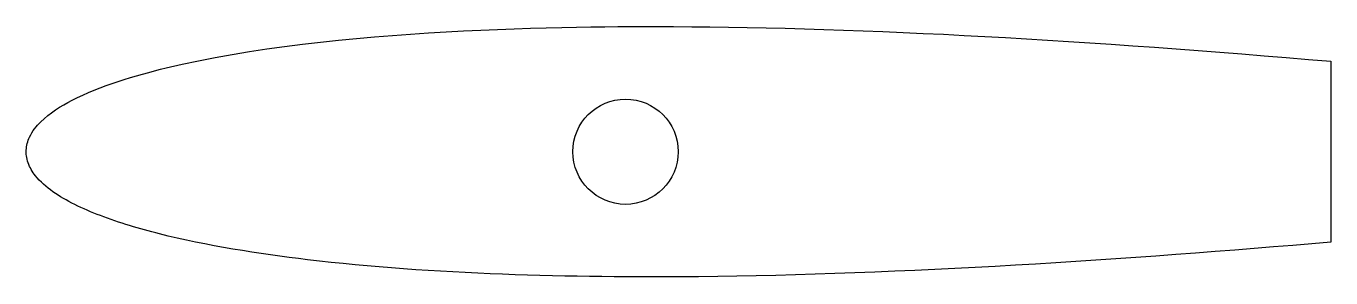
# Model space of a CAD drawing. Header units: millimetres. Extents: x 19.8 to 106.6, y -8.4 to 8.4.
import ezdxf

# ---------------------------------------------------------------- set-up
doc = ezdxf.new("R2010")
doc.units = ezdxf.units.MM

msp = doc.modelspace()

# ---------------------------------------------------------------- linework, layer by layer
msp.add_line((106.6, 6.01), (106.6, -6.01))
msp.add_circle((59.7, 0), 3.5)
msp.add_open_spline([(106.6, -6.01), (93.213, -7.181), (78.064, -8.178), (56.171, -8.392), (46.86, -8.171), (35.334, -6.802), (31.843, -6.252), (27.402, -5.133), (26.041, -4.733), (23.59, -3.795), (22.496, -3.271), (21.203, -2.359), (20.785, -2.003), (20.258, -1.337), (20.089, -1.055), (19.86, -0.407), (19.843, -0.12), (19.865, 0.401), (19.943, 0.695), (20.262, 1.379), (20.541, 1.716), (21.396, 2.562), (22.166, 3.041), (24.754, 4.378), (27.14, 5.085), (40.292, 8.269), (56.391, 8.353), (75.676, 8.262), (90.716, 7.399), (106.6, 6.01)], degree=3, knots=[-11.273229, -11.273229, -11.273229, -11.273229, -10.053256, -10.053256, -9.295976, -9.295976, -9.001701, -9.001701, -8.879467, -8.879467, -8.763504, -8.763504, -8.706537, -8.706537, -8.67087, -8.67087, -8.631643, -8.631643, -8.574904, -8.574904, -8.493025, -8.493025, -8.317291, -8.317291, -7.869481, -7.869481, -5.408144, -5.408144, -0.56819, -0.56819, -0.56819, -0.56819])

doc.saveas('drawing.dxf')
